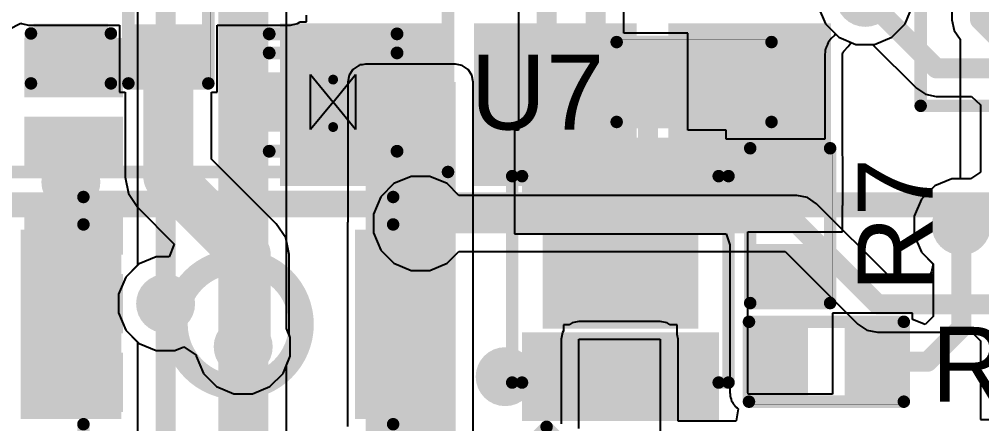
# Model space of a CAD drawing. Header units: inches. Extents: x -3 to 5389, y -3 to 5396.
# Drawn here: x 5.73 to 15.51, y 7.77 to 11.89 of the extents above; entities that cross this region are included whole.
import ezdxf

# ---------------------------------------------------------------- set-up
doc = ezdxf.new("R2010")
doc.units = ezdxf.units.IN
for name, color, linetype in [('Bottom Layer', 5, 'Continuous'), ('Bottom Paste', 16, 'Continuous'), ('Bottom Solder', 6, 'Continuous'), ('Mechanical 1', 6, 'Continuous'), ('Top Layer', 1, 'Continuous'), ('Top Overlay', 2, 'Continuous'), ('Top Paste', 8, 'Continuous'), ('Top Solder', 216, 'Continuous'), ('Via Holes', 16, 'Continuous')]:
    doc.layers.add(name, color=color, linetype=linetype)
doc.styles.add('Arial', font='', dxfattribs={"height": 0.2})
doc.styles.get('Arial').set_extended_font_data('Arial')

msp = doc.modelspace()

# ---------------------------------------------------------------- hatches: boundary and pattern name
at = {"layer": 'Bottom Layer'}
h = msp.add_hatch(color=5, dxfattribs=at)
edge = h.paths.add_edge_path()
edge.add_arc((14.3304, 12.1108), 0.3, 0, 360)
for points in [[(9.9286, 11.7446), (9.9286, 10.2946), (8.4786, 10.2946), (8.4786, 11.7446)], [(11.9036, 11.7446), (11.9036, 10.2946), (10.4536, 10.2946), (10.4536, 11.7446)], [(13.8786, 11.7446), (13.8786, 10.2946), (12.4286, 10.2946), (12.4286, 11.7446)], [(6.6786, 11.5945), (6.6786, 11.1945), (5.8786, 11.1945), (5.8786, 11.5945)], [(6.6786, 10.7945), (6.6786, 10.3945), (5.8786, 10.3945), (5.8786, 10.7945)], [(6.6786, 9.9945), (6.6786, 9.5945), (5.8786, 9.5945), (5.8786, 9.9945)], [(6.6786, 9.1945), (6.6786, 8.7945), (5.8786, 8.7945), (5.8786, 9.1945)], [(6.6786, 8.3945), (6.6786, 7.9945), (5.8786, 7.9945), (5.8786, 8.3945)]]:
    msp.add_hatch(color=5, dxfattribs=at).paths.add_polyline_path(points)
h = msp.add_hatch(color=5, dxfattribs=at)
edge = h.paths.add_edge_path()
edge.add_arc((13.6192, 11.2255), 0.3, 0, 360)
h = msp.add_hatch(color=5, dxfattribs=at)
edge = h.paths.add_edge_path()
edge.add_arc((6.2514, 10.2331), 0.3, 0, 360)
h = msp.add_hatch(color=5, dxfattribs=at)
edge = h.paths.add_edge_path()
edge.add_arc((9.8074, 9.8109), 0.3, 0, 360)
h = msp.add_hatch(color=5, dxfattribs=at)
edge = h.paths.add_edge_path()
edge.add_arc((15.3065, 9.7886), 0.3, 0, 360)
h = msp.add_hatch(color=5, dxfattribs=at)
edge = h.paths.add_edge_path()
edge.add_arc((11.8394, 9.2315), 0.3, 0, 360)
h = msp.add_hatch(color=5, dxfattribs=at)
edge = h.paths.add_edge_path()
edge.add_arc((7.215, 8.9952), 0.3, 0, 360)
h = msp.add_hatch(color=5, dxfattribs=at)
edge = h.paths.add_edge_path()
edge.add_arc((8.004, 8.5567), 0.3, 0, 360)
h = msp.add_hatch(color=5, dxfattribs=at)
edge = h.paths.add_edge_path()
edge.add_arc((10.6684, 8.2526), 0.3, 0, 360)
at = {"layer": 'Bottom Paste'}
for points in [[(9.9286, 11.7446), (9.9286, 10.2946), (8.4786, 10.2946), (8.4786, 11.7446)], [(11.9036, 11.7446), (11.9036, 10.2946), (10.4536, 10.2946), (10.4536, 11.7446)], [(13.8786, 11.7446), (13.8786, 10.2946), (12.4286, 10.2946), (12.4286, 11.7446)], [(6.6786, 11.5945), (6.6786, 11.1945), (5.8786, 11.1945), (5.8786, 11.5945)], [(6.6786, 10.7945), (6.6786, 10.3945), (5.8786, 10.3945), (5.8786, 10.7945)], [(6.6786, 9.9945), (6.6786, 9.5945), (5.8786, 9.5945), (5.8786, 9.9945)], [(6.6786, 9.1945), (6.6786, 8.7945), (5.8786, 8.7945), (5.8786, 9.1945)], [(6.6786, 8.3945), (6.6786, 7.9945), (5.8786, 7.9945), (5.8786, 8.3945)]]:
    msp.add_hatch(color=16, dxfattribs=at).paths.add_polyline_path(points)
at = {"layer": 'Bottom Solder'}
for points in [[(10.0302, 11.8462), (10.0302, 10.193), (8.377, 10.193), (8.377, 11.8462)], [(12.0052, 11.8462), (12.0052, 10.193), (10.352, 10.193), (10.352, 11.8462)], [(13.9802, 11.8462), (13.9802, 10.193), (12.327, 10.193), (12.327, 11.8462)], [(6.7802, 11.6961), (6.7802, 11.0929), (5.777, 11.0929), (5.777, 11.6961)], [(6.7802, 10.8961), (6.7802, 10.2929), (5.777, 10.2929), (5.777, 10.8961)], [(6.7802, 10.0961), (6.7802, 9.4929), (5.777, 9.4929), (5.777, 10.0961)], [(6.7802, 9.2961), (6.7802, 8.6929), (5.777, 8.6929), (5.777, 9.2961)], [(6.7802, 8.4961), (6.7802, 7.8929), (5.777, 7.8929), (5.777, 8.4961)]]:
    msp.add_hatch(color=6, dxfattribs=at).paths.add_polyline_path(points)
at = {"layer": 'Top Layer'}
h = msp.add_hatch(color=1, dxfattribs=at)
edge = h.paths.add_edge_path()
edge.add_arc((14.3304, 12.1108), 0.3, 0, 360)
for points in [[(5.9347, 11.782), (6.5697, 11.782), (6.5697, 11.3248), (5.9347, 11.3248)], [(7.5603, 11.3248), (6.9253, 11.3248), (6.9253, 11.782), (7.5603, 11.782)], [(12.3478, 11.5674), (12.3478, 10.9324), (11.8906, 10.9324), (11.8906, 11.5674)], [(13.2876, 11.5674), (13.2876, 10.9324), (12.8304, 10.9324), (12.8304, 11.5674)], [(7.8684, 11.2459), (8.4684, 11.2459), (8.4684, 10.8459), (7.8684, 10.8459)], [(9.2486, 6.5247), (10.163, 6.5247), (10.163, 11.2491), (9.2486, 11.2491)], [(9.9683, 10.8459), (9.3683, 10.8459), (9.3683, 11.2459), (9.9683, 11.2459)], [(11.2394, 9.8825), (10.9394, 9.8825), (10.9394, 10.5825), (11.2394, 10.5825)], [(11.7394, 9.8825), (11.4394, 9.8825), (11.4394, 10.5825), (11.7394, 10.5825)], [(12.2394, 9.8825), (11.9394, 9.8825), (11.9394, 10.5825), (12.2394, 10.5825)], [(12.7394, 9.8825), (12.4394, 9.8825), (12.4394, 10.5825), (12.7394, 10.5825)], [(12.456, 10.0045), (13.9222, 10.0045), (13.9222, 10.4871), (12.456, 10.4871)], [(13.8841, 10.0299), (13.2491, 10.0299), (13.2491, 10.4871), (13.8841, 10.4871)], [(5.844, 9.6448), (6.664, 9.6448), (6.664, 7.9248), (5.844, 7.9248)], [(9.244, 9.6448), (10.064, 9.6448), (10.064, 7.9248), (9.244, 7.9248)], [(12.5294, 8.8425), (11.1494, 8.8425), (11.1494, 9.6425), (12.5294, 9.6425)], [(13.8841, 9.0901), (13.2491, 9.0901), (13.2491, 9.5473), (13.8841, 9.5473)], [(13.2364, 8.0868), (13.2364, 8.7218), (13.6936, 8.7218), (13.6936, 8.0868)], [(14.1762, 8.0868), (14.1762, 8.7218), (14.6334, 8.7218), (14.6334, 8.0868)], [(11.2394, 7.9025), (10.9394, 7.9025), (10.9394, 8.6025), (11.2394, 8.6025)], [(11.7394, 7.9025), (11.4394, 7.9025), (11.4394, 8.6025), (11.7394, 8.6025)], [(12.2394, 7.9025), (11.9394, 7.9025), (11.9394, 8.6025), (12.2394, 8.6025)], [(12.7394, 7.9025), (12.4394, 7.9025), (12.4394, 8.6025), (12.7394, 8.6025)]]:
    msp.add_hatch(color=1, dxfattribs=at).paths.add_polyline_path(points)
h = msp.add_hatch(color=1, dxfattribs=at)
edge = h.paths.add_edge_path()
edge.add_arc((13.6192, 11.2255), 0.3, 0, 360)
h = msp.add_hatch(color=1, dxfattribs=at)
edge = h.paths.add_edge_path()
edge.add_arc((6.2514, 10.2331), 0.3, 0, 360)
h = msp.add_hatch(color=1, dxfattribs=at)
edge = h.paths.add_edge_path()
edge.add_arc((9.8074, 9.8109), 0.3, 0, 360)
h = msp.add_hatch(color=1, dxfattribs=at)
edge = h.paths.add_edge_path()
edge.add_arc((15.3065, 9.7886), 0.3, 0, 360)
h = msp.add_hatch(color=1, dxfattribs=at)
edge = h.paths.add_edge_path()
edge.add_arc((11.8394, 9.2315), 0.3, 0, 360)
h = msp.add_hatch(color=1, dxfattribs=at)
edge = h.paths.add_edge_path()
edge.add_arc((7.215, 8.9952), 0.3, 0, 360)
h = msp.add_hatch(color=1, dxfattribs=at)
edge = h.paths.add_edge_path()
edge.add_arc((8.004, 8.5567), 0.3, 0, 360)
h = msp.add_hatch(color=1, dxfattribs=at)
edge = h.paths.add_edge_path()
edge.add_arc((10.6684, 8.2526), 0.3, 0, 360)
at = {"layer": 'Top Paste'}
for points in [[(5.9347, 11.782), (6.5697, 11.782), (6.5697, 11.3248), (5.9347, 11.3248)], [(7.5603, 11.3248), (6.9253, 11.3248), (6.9253, 11.782), (7.5603, 11.782)], [(12.3478, 11.5674), (12.3478, 10.9324), (11.8906, 10.9324), (11.8906, 11.5674)], [(13.2876, 11.5674), (13.2876, 10.9324), (12.8304, 10.9324), (12.8304, 11.5674)], [(7.8684, 11.2459), (8.4684, 11.2459), (8.4684, 10.8459), (7.8684, 10.8459)], [(9.9683, 10.8459), (9.3683, 10.8459), (9.3683, 11.2459), (9.9683, 11.2459)], [(11.2394, 9.8825), (10.9394, 9.8825), (10.9394, 10.5825), (11.2394, 10.5825)], [(11.7394, 9.8825), (11.4394, 9.8825), (11.4394, 10.5825), (11.7394, 10.5825)], [(12.2394, 9.8825), (11.9394, 9.8825), (11.9394, 10.5825), (12.2394, 10.5825)], [(12.7394, 9.8825), (12.4394, 9.8825), (12.4394, 10.5825), (12.7394, 10.5825)], [(13.8841, 10.0299), (13.2491, 10.0299), (13.2491, 10.4871), (13.8841, 10.4871)], [(5.844, 9.6448), (6.664, 9.6448), (6.664, 7.9248), (5.844, 7.9248)], [(9.244, 9.6448), (10.064, 9.6448), (10.064, 7.9248), (9.244, 7.9248)], [(12.5294, 8.8425), (11.1494, 8.8425), (11.1494, 9.6425), (12.5294, 9.6425)], [(13.8841, 9.0901), (13.2491, 9.0901), (13.2491, 9.5473), (13.8841, 9.5473)], [(13.2364, 8.0868), (13.2364, 8.7218), (13.6936, 8.7218), (13.6936, 8.0868)], [(14.1762, 8.0868), (14.1762, 8.7218), (14.6334, 8.7218), (14.6334, 8.0868)], [(11.2394, 7.9025), (10.9394, 7.9025), (10.9394, 8.6025), (11.2394, 8.6025)], [(11.7394, 7.9025), (11.4394, 7.9025), (11.4394, 8.6025), (11.7394, 8.6025)], [(12.2394, 7.9025), (11.9394, 7.9025), (11.9394, 8.6025), (12.2394, 8.6025)], [(12.7394, 7.9025), (12.4394, 7.9025), (12.4394, 8.6025), (12.7394, 8.6025)]]:
    msp.add_hatch(color=8, dxfattribs=at).paths.add_polyline_path(points)
at = {"layer": 'Top Solder'}
for points in [[(5.8747, 11.842), (6.6297, 11.842), (6.6297, 11.2648), (5.8747, 11.2648)], [(7.6153, 11.2698), (6.8703, 11.2698), (6.8703, 11.837), (7.6153, 11.837)], [(12.4028, 11.6224), (12.4028, 10.8774), (11.8356, 10.8774), (11.8356, 11.6224)], [(13.3426, 11.6224), (13.3426, 10.8774), (12.7754, 10.8774), (12.7754, 11.6224)], [(7.7668, 11.3475), (8.57, 11.3475), (8.57, 10.7443), (7.7668, 10.7443)], [(10.0699, 10.7443), (9.2667, 10.7443), (9.2667, 11.3475), (10.0699, 11.3475)], [(11.341, 9.7809), (10.8378, 9.7809), (10.8378, 10.6841), (11.341, 10.6841)], [(11.841, 9.7809), (11.3378, 9.7809), (11.3378, 10.6841), (11.841, 10.6841)], [(12.341, 9.7809), (11.8378, 9.7809), (11.8378, 10.6841), (12.341, 10.6841)], [(12.841, 9.7809), (12.3378, 9.7809), (12.3378, 10.6841), (12.841, 10.6841)], [(13.9391, 9.9749), (13.1941, 9.9749), (13.1941, 10.5421), (13.9391, 10.5421)], [(5.7424, 9.7464), (6.7656, 9.7464), (6.7656, 7.8232), (5.7424, 7.8232)], [(9.1424, 9.7464), (10.1656, 9.7464), (10.1656, 7.8232), (9.1424, 7.8232)], [(12.631, 8.7409), (11.0478, 8.7409), (11.0478, 9.7441), (12.631, 9.7441)], [(13.9391, 9.0351), (13.1941, 9.0351), (13.1941, 9.6023), (13.9391, 9.6023)], [(13.1814, 8.0318), (13.1814, 8.7768), (13.7486, 8.7768), (13.7486, 8.0318)], [(14.1212, 8.0318), (14.1212, 8.7768), (14.6884, 8.7768), (14.6884, 8.0318)], [(11.341, 7.8009), (10.8378, 7.8009), (10.8378, 8.7041), (11.341, 8.7041)], [(11.841, 7.8009), (11.3378, 7.8009), (11.3378, 8.7041), (11.841, 8.7041)], [(12.341, 7.8009), (11.8378, 7.8009), (11.8378, 8.7041), (12.341, 8.7041)], [(12.841, 7.8009), (12.3378, 7.8009), (12.3378, 8.7041), (12.841, 8.7041)]]:
    msp.add_hatch(color=216, dxfattribs=at).paths.add_polyline_path(points)
at = {"layer": 'Via Holes'}
h = msp.add_hatch(color=7, dxfattribs=at)
edge = h.paths.add_edge_path()
edge.add_arc((13.6192, 11.2255), 0.15, 0, 360)
h = msp.add_hatch(color=7, dxfattribs=at)
edge = h.paths.add_edge_path()
edge.add_arc((6.2514, 10.2331), 0.15, 0, 360)
h = msp.add_hatch(color=7, dxfattribs=at)
edge = h.paths.add_edge_path()
edge.add_arc((9.8074, 9.8109), 0.15, 0, 360)
h = msp.add_hatch(color=7, dxfattribs=at)
edge = h.paths.add_edge_path()
edge.add_arc((15.3065, 9.7886), 0.15, 0, 360)
h = msp.add_hatch(color=7, dxfattribs=at)
edge = h.paths.add_edge_path()
edge.add_arc((11.8394, 9.2315), 0.15, 0, 360)
h = msp.add_hatch(color=7, dxfattribs=at)
edge = h.paths.add_edge_path()
edge.add_arc((7.215, 8.9952), 0.15, 0, 360)
h = msp.add_hatch(color=7, dxfattribs=at)
edge = h.paths.add_edge_path()
edge.add_arc((8.004, 8.5567), 0.15, 0, 360)
h = msp.add_hatch(color=7, dxfattribs=at)
edge = h.paths.add_edge_path()
edge.add_arc((10.6684, 8.2526), 0.15, 0, 360)

# ---------------------------------------------------------------- linework, layer by layer
at = {"layer": 'Bottom Layer'}
for p, q in [((6.9301, 15.989), (6.9301, 9.3861)), ((8.4442, 8.7423), (8.4442, 14.0351)), ((13.8526, 12.0158), (13.9253, 11.8402)), ((13.9253, 11.8402), (14.0597, 11.7058)), ((14.0597, 11.7058), (14.2354, 11.633)), ((14.2354, 11.633), (14.4053, 11.633)), ((14.4053, 11.633), (14.8512, 11.1872)), ((14.8512, 11.1872), (14.9436, 11.1254)), ((14.9436, 11.1254), (15.0526, 11.1037)), ((15.0526, 11.1037), (15.0526, 11.1037)), ((15.0526, 11.1037), (15.4098, 11.1037)), ((15.4098, 11.1037), (15.5007, 11.0167)), ((15.5007, 11.0167), (15.5007, 10.9723)), ((15.5007, 10.9723), (15.5008, 10.9723)), ((15.5008, 10.9723), (15.5008, 10.3327)), ((9.7123, 10.2887), (9.5367, 10.216)), ((9.9024, 10.2887), (9.7123, 10.2887)), ((10.078, 10.216), (9.9024, 10.2887)), ((15.5008, 10.3327), (15.4016, 10.2664)), ((9.5367, 10.216), (9.4023, 10.0815)), ((10.1982, 10.0958), (10.078, 10.216)), ((15.0359, 10.1937), (14.9015, 10.0593)), ((15.2115, 10.2664), (15.0359, 10.1937)), ((15.4016, 10.2664), (15.2115, 10.2664)), ((13.6331, 10.0958), (10.1982, 10.0958)), ((13.7421, 10.0741), (13.6331, 10.0958)), ((13.6331, 10.0958), (13.6331, 10.0958)), ((9.4023, 10.0815), (9.3296, 9.9059)), ((13.8346, 10.0123), (13.7421, 10.0741)), ((14.5734, 9.2735), (13.8346, 10.0123)), ((14.9015, 10.0593), (14.8287, 9.8836)), ((9.3296, 9.9059), (9.3296, 9.7159)), ((14.8287, 9.8836), (14.8287, 9.6936)), ((9.3296, 9.7159), (9.4023, 9.5402)), ((14.8287, 9.6936), (14.9015, 9.518)), ((9.4023, 9.5402), (9.5367, 9.4058)), ((10.078, 9.4058), (10.1982, 9.526)), ((10.1982, 9.526), (13.5151, 9.526)), ((13.5151, 9.526), (14.254, 8.7872)), ((14.9015, 9.518), (15.0189, 9.4005)), ((9.5367, 9.4058), (9.7123, 9.3331)), ((9.9024, 9.3331), (10.078, 9.4058)), ((15.0189, 9.4005), (15.0038, 9.3205)), ((6.9301, 9.3861), (6.8099, 9.2659)), ((9.7123, 9.3331), (9.9024, 9.3331)), ((15.0038, 9.3205), (14.98, 9.2735)), ((6.8099, 9.2659), (6.7372, 9.0903)), ((14.98, 9.2735), (14.5734, 9.2735)), ((6.7372, 9.0903), (6.7372, 8.9002)), ((6.7372, 8.9002), (6.8099, 8.7246)), ((6.8099, 8.7246), (6.9444, 8.5902)), ((8.4818, 8.6517), (8.4442, 8.7423)), ((14.254, 8.7872), (14.254, 8.7872)), ((14.254, 8.7872), (14.3464, 8.7254)), ((14.3464, 8.7254), (14.4554, 8.7037)), ((8.4818, 8.4616), (8.4818, 8.6517)), ((14.4554, 8.7037), (15.4137, 8.7037)), ((15.4137, 8.7037), (15.5007, 8.6167)), ((15.5007, 8.6167), (15.5008, 8.4897)), ((6.9444, 8.5902), (7.12, 8.5174)), ((7.12, 8.5174), (7.31, 8.5174)), ((7.31, 8.5174), (7.3992, 8.5544)), ((7.3992, 8.5544), (7.5262, 8.4695)), ((7.5262, 8.4695), (7.5262, 8.4616)), ((7.5262, 8.4616), (7.5989, 8.286)), ((8.409, 8.286), (8.4818, 8.4616)), ((15.5008, 8.4897), (15.5008, 7.8167)), ((7.5989, 8.286), (7.7333, 8.1516)), ((8.2746, 8.1516), (8.409, 8.286)), ((7.7333, 8.1516), (7.9089, 8.0789)), ((8.099, 8.0789), (8.2746, 8.1516)), ((7.9089, 8.0789), (8.099, 8.0789)), ((15.5008, 7.8167), (16.6563, 7.8167))]:
    msp.add_line(p, q, dxfattribs=at)
for points, const_width in [([(7.215, 8.9952), (7.215, 16.3799)], 0.2032), ([(8.004, 8.5567), (8.004, 15.4909)], 0.508), ([(14.3304, 12.1108), (15.0526, 11.3886)], 0.2032), ([(15.0526, 11.3886), (16.0776, 11.3886)], 0.2032), ([(9.8074, 9.8109), (13.6331, 9.8109)], 0.2032), ([(13.6331, 9.8109), (14.4554, 8.9886)], 0.2032), ([(15.3065, 9.7886), (16.0776, 9.7886)], 0.2032), ([(14.4554, 8.9886), (16.0776, 8.9886)], 0.2032)]:
    msp.add_lwpolyline(points, dxfattribs=dict(at, const_width=const_width))
for points, const_width in [([(15.0018, 11.3886, 1), (15.1034, 11.3886, 1)], 0.1016), ([(15.0018, 11.3886, 1), (15.1034, 11.3886, 1)], 0.1016), ([(9.7566, 9.8109, 1), (9.8582, 9.8109, 1)], 0.1016), ([(13.5823, 9.8109, 1), (13.6839, 9.8109, 1)], 0.1016), ([(13.5823, 9.8109, 1), (13.6839, 9.8109, 1)], 0.1016), ([(15.2557, 9.7886, 1), (15.3573, 9.7886, 1)], 0.1016), ([(7.1642, 8.9952, 1), (7.2658, 8.9952, 1)], 0.1016), ([(14.4046, 8.9886, 1), (14.5062, 8.9886, 1)], 0.1016), ([(14.4046, 8.9886, 1), (14.5062, 8.9886, 1)], 0.1016), ([(7.877, 8.5567, 1), (8.131, 8.5567, 1)], 0.254)]:
    msp.add_lwpolyline(points, format="xyb", close=True, dxfattribs=dict(at, const_width=const_width))
at = {"layer": 'Mechanical 1', "const_width": 0.254}
msp.add_lwpolyline([(-0.0254, 10), (22.037, 10)], dxfattribs=at)
at = {"layer": 'Top Layer'}
for p, q in [((15.2121, 15.1576), (15.2121, 11.8841)), ((10.8045, 12.2737), (10.8045, 10.7603)), ((11.8742, 11.7452), (11.8742, 11.9733)), ((13.8526, 12.0158), (13.9253, 11.8402)), ((14.7355, 11.8402), (14.8082, 12.0158)), ((5.6164, 11.7839), (5.7434, 11.8481)), ((5.7434, 11.8481), (5.7502, 11.8436)), ((5.7502, 11.8436), (5.8196, 11.8298)), ((8.4866, 11.8298), (8.5559, 11.8436)), ((8.5559, 11.8436), (8.5833, 11.8619)), ((8.5833, 11.8619), (8.6462, 11.8619)), ((8.6462, 11.8619), (8.6462, 11.93)), ((15.2121, 11.8841), (15.2121, 11.8841)), ((15.2121, 11.8841), (15.2338, 11.775)), ((5.8196, 11.8298), (6.7475, 11.8298)), ((6.7475, 11.8298), (6.7475, 11.147)), ((7.7381, 11.147), (7.7381, 11.8298)), ((7.7381, 11.8298), (8.4866, 11.8298)), ((13.9253, 11.8402), (14.0257, 11.7398)), ((14.601, 11.7058), (14.7355, 11.8402)), ((15.2338, 11.775), (15.2938, 11.6853)), ((12.5256, 11.7452), (11.8742, 11.7452)), ((12.5256, 10.7603), (12.5256, 11.7452)), ((13.9521, 11.6509), (13.9453, 11.6344)), ((13.9613, 11.6649), (13.9521, 11.6509)), ((13.9739, 11.6776), (13.9613, 11.6649)), ((13.9838, 11.6925), (13.9739, 11.6776)), ((14.0156, 11.7247), (13.9838, 11.6925)), ((14.025, 11.7388), (14.0156, 11.7247)), ((14.0252, 11.7391), (14.025, 11.7388)), ((14.0254, 11.7395), (14.0252, 11.7391)), ((14.0257, 11.7398), (14.0254, 11.7395)), ((14.1761, 11.6388), (14.186, 11.6535)), ((14.186, 11.6535), (14.2354, 11.633)), ((14.4254, 11.633), (14.601, 11.7058)), ((15.2938, 11.6853), (15.2938, 10.2664)), ((13.9222, 11.5519), (13.9187, 11.5344)), ((13.9254, 11.5862), (13.9222, 11.5697)), ((13.9222, 11.5697), (13.9222, 11.5519)), ((13.9323, 11.6027), (13.9254, 11.5862)), ((13.9325, 11.6038), (13.9323, 11.6027)), ((13.9331, 11.6046), (13.9325, 11.6038)), ((13.9389, 11.6187), (13.9331, 11.6046)), ((13.9445, 11.6325), (13.9389, 11.6187)), ((13.9447, 11.6335), (13.9445, 11.6325)), ((13.9453, 11.6344), (13.9447, 11.6335)), ((14.1, 11.5344), (14.1032, 11.5509)), ((14.1032, 11.5509), (14.1125, 11.5649)), ((14.1125, 11.5649), (14.1569, 11.6097)), ((14.1569, 11.6097), (14.1761, 11.6388)), ((14.2354, 11.633), (14.4254, 11.633)), ((13.9187, 11.5344), (13.9187, 10.6683)), ((14.1, 10.5046), (14.1, 11.5344)), ((9.1204, 11.3772), (9.0811, 11.3184)), ((9.1792, 11.4165), (9.1204, 11.3772)), ((9.1905, 11.4188), (9.1792, 11.4165)), ((9.215, 11.4237), (9.1905, 11.4237)), ((9.1905, 11.4237), (9.1905, 11.4188)), ((9.2486, 11.4303), (9.215, 11.4237)), ((10.163, 11.4303), (9.2486, 11.4303)), ((10.2323, 11.4165), (10.163, 11.4303)), ((10.2912, 11.3772), (10.2323, 11.4165)), ((10.3304, 11.3184), (10.2912, 11.3772)), ((9.0811, 11.3184), (9.0673, 11.2491)), ((10.3442, 11.2491), (10.3304, 11.3184)), ((9.0673, 11.2491), (9.0673, 9.8226)), ((10.3442, 6.5247), (10.3442, 11.2491)), ((6.7475, 11.147), (6.8026, 11.147)), ((6.8026, 11.147), (6.8026, 10.283)), ((7.6831, 10.4653), (7.6831, 11.147)), ((7.6831, 11.147), (7.7381, 11.147)), ((10.8045, 10.7603), (10.7616, 10.7603)), ((10.7616, 10.7603), (10.7616, 9.7047)), ((12.9172, 10.7603), (12.5256, 10.7603)), ((12.9172, 10.6683), (12.9172, 10.7603)), ((13.9187, 10.6683), (12.9172, 10.6683)), ((14.1034, 10.4871), (14.1, 10.5046)), ((14.1034, 10.0045), (14.1034, 10.4871)), ((8.3409, 9.8075), (7.6831, 10.4653)), ((6.8026, 10.283), (6.8361, 10.1145)), ((15.0359, 10.1937), (14.9015, 10.0593)), ((15.2115, 10.2664), (15.0359, 10.1937)), ((15.2938, 10.2664), (15.2115, 10.2664)), ((6.8361, 10.1145), (6.9315, 9.9717)), ((14.1, 9.987), (14.1034, 10.0045)), ((14.1, 9.7251), (14.1, 9.987)), ((14.9015, 10.0593), (14.8287, 9.8836)), ((6.9315, 9.9717), (7.3032, 9.6)), ((8.4364, 9.6647), (8.3409, 9.8075)), ((9.0673, 9.8226), (9.0662, 9.8226)), ((9.0662, 9.8226), (9.0662, 7.747)), ((14.8287, 9.8836), (14.8287, 9.6936)), ((10.7616, 9.7047), (12.9172, 9.7047)), ((12.9172, 9.7047), (12.9535, 9.5927)), ((13.1348, 8.0919), (13.1348, 9.7251)), ((13.1348, 9.7251), (14.1, 9.7251)), ((14.8287, 9.6936), (14.9015, 9.518)), ((7.3032, 9.6), (7.2506, 9.473)), ((8.4699, 9.4962), (8.4364, 9.6647)), ((12.9535, 9.5927), (12.9535, 8.0919)), ((8.4699, 8.6804), (8.4699, 9.4962)), ((8.4699, 9.4962), (8.4699, 9.4962)), ((14.9015, 9.518), (15.0216, 9.3978)), ((6.9444, 9.4003), (6.8099, 9.2659)), ((7.12, 9.473), (6.9444, 9.4003)), ((7.2506, 9.473), (7.12, 9.473)), ((15.0216, 9.3978), (15.0216, 8.8652)), ((6.8099, 9.2659), (6.7372, 9.0903)), ((6.7372, 9.0903), (6.7372, 8.9002)), ((6.7372, 8.9002), (6.8099, 8.7246)), ((11.4172, 8.8141), (11.3478, 8.8003)), ((12.2458, 8.8141), (11.4172, 8.8141)), ((12.3151, 8.8003), (12.2458, 8.8141)), ((14.8112, 8.8996), (13.9984, 8.8996)), ((13.9984, 8.8996), (13.9984, 8.0741)), ((14.8112, 8.8343), (14.8112, 8.8996)), ((14.9382, 8.7817), (14.8112, 8.8343)), ((15.0216, 8.8652), (14.9382, 8.7817)), ((6.8099, 8.7246), (6.9301, 8.6044)), ((11.2616, 8.72), (11.2497, 8.7022)), ((11.3177, 8.7803), (11.2616, 8.7803)), ((11.2616, 8.7803), (11.2616, 8.72)), ((11.3478, 8.8003), (11.3177, 8.7803)), ((12.3452, 8.7803), (12.3151, 8.8003)), ((12.4172, 8.7803), (12.3452, 8.7803)), ((12.4172, 8.6825), (12.4172, 8.7803)), ((8.4818, 8.6517), (8.4699, 8.6804)), ((8.4818, 8.4616), (8.4818, 8.6517)), ((11.2497, 8.7022), (11.2359, 8.6329)), ((11.2359, 8.6329), (11.2359, 7.7729)), ((11.4172, 7.7247), (11.4172, 8.6329)), ((11.4172, 8.6329), (12.2458, 8.6329)), ((12.2458, 8.6329), (12.2458, 7.6169)), ((12.427, 8.6329), (12.4172, 8.6825)), ((12.427, 7.7981), (12.427, 8.6329)), ((6.9301, 8.6044), (6.9301, 7.5343)), ((8.4442, 8.371), (8.4818, 8.4616)), ((8.4442, 6.0167), (8.4442, 8.371)), ((12.9535, 8.0919), (12.957, 8.0744)), ((12.957, 8.0744), (12.957, 8.0565)), ((12.957, 8.0565), (12.96, 8.0413)), ((12.96, 8.0413), (12.9668, 8.0248)), ((13.1378, 8.0766), (13.1348, 8.0919)), ((13.1383, 8.0759), (13.1378, 8.0766)), ((13.1401, 8.0741), (13.1383, 8.0759)), ((13.9984, 8.0741), (13.1401, 8.0741)), ((12.9668, 8.0248), (12.9673, 8.0225)), ((12.9673, 8.0225), (12.9678, 8.0218)), ((12.9678, 8.0218), (12.9708, 8.0065)), ((12.9708, 8.0065), (12.9802, 7.9925)), ((12.9802, 7.9925), (12.987, 7.9761)), ((12.987, 7.9761), (12.9875, 7.9753)), ((12.9875, 7.9753), (13.0002, 7.9626)), ((13.0002, 7.9626), (13.0101, 7.9477)), ((13.0101, 7.9477), (13.0119, 7.9459)), ((13.0119, 7.9459), (13.0267, 7.936)), ((13.0267, 7.936), (13.0375, 7.9252)), ((13.0375, 7.9252), (13.0163, 7.802)), ((13.0145, 7.7981), (12.427, 7.7981)), ((13.0163, 7.802), (13.0145, 7.7981))]:
    msp.add_line(p, q, dxfattribs=at)
for points, const_width in [([(15.497, 11.8841), (15.497, 15.2756)], 0.2032), ([(11.0894, 10.2325), (11.0894, 12.2738)], 0.2032), ([(11.5894, 10.2325), (11.5894, 12.0913)], 0.2032), ([(15.497, 11.8841), (15.9288, 11.4523)], 0.2032), ([(7.2428, 10.283), (7.2428, 11.5534)], 0.508), ([(12.1192, 10.2623), (12.1192, 11.2499)], 0.2032), ([(7.2428, 10.283), (8.0296, 9.4962)], 0.508), ([(6.2514, 10.2331), (6.2522, 10.2339)], 0.2032), ([(12.0894, 10.2325), (12.1192, 10.2623)], 0.2032), ([(15.3065, 8.7472), (15.3065, 9.7886)], 0.2032), ([(8.0296, 8.5823), (8.0296, 9.4962)], 0.508), ([(7.215, 7.5343), (7.215, 8.9952)], 0.2032), ([(9.3776, 8.5587), (9.7058, 8.8869)], 0.2032), ([(8.004, 8.5567), (8.0296, 8.5823)], 0.508), ([(8.004, 6.0167), (8.004, 8.5567)], 0.508), ([(14.9636, 8.4043), (15.3065, 8.7472)], 0.2032), ([(9.3776, 5.3542), (9.3776, 8.5587)], 0.2032), ([(14.4048, 8.4043), (14.9636, 8.4043)], 0.2032)]:
    msp.add_lwpolyline(points, dxfattribs=dict(at, const_width=const_width))
for points, const_width in [([(15.4462, 11.8841, 1), (15.5478, 11.8841, 1)], 0.1016), ([(15.4462, 11.8841, 1), (15.5478, 11.8841, 1)], 0.1016), ([(7.1158, 11.5534, 1), (7.3698, 11.5534, 1)], 0.254), ([(12.0684, 11.2499, 1), (12.17, 11.2499, 1)], 0.1016), ([(7.1158, 10.283, 1), (7.3698, 10.283, 1)], 0.254), ([(7.1158, 10.283, 1), (7.3698, 10.283, 1)], 0.254), ([(6.2006, 10.2331, 1), (6.3022, 10.2331, 1)], 0.1016), ([(6.2014, 10.2339, 1), (6.303, 10.2339, 1)], 0.1016), ([(11.0386, 10.2325, 1), (11.1402, 10.2325, 1)], 0.1016), ([(11.5386, 10.2325, 1), (11.6402, 10.2325, 1)], 0.1016), ([(12.0386, 10.2325, 1), (12.1402, 10.2325, 1)], 0.1016), ([(12.0684, 10.2623, 1), (12.17, 10.2623, 1)], 0.1016), ([(12.0684, 10.2623, 1), (12.17, 10.2623, 1)], 0.1016), ([(15.2557, 9.7886, 1), (15.3573, 9.7886, 1)], 0.1016), ([(7.9026, 9.4962, 1), (8.1566, 9.4962, 1)], 0.254), ([(7.9026, 9.4962, 1), (8.1566, 9.4962, 1)], 0.254), ([(7.1642, 8.9952, 1), (7.2658, 8.9952, 1)], 0.1016), ([(9.655, 8.8869, 1), (9.7566, 8.8869, 1)], 0.1016), ([(7.877, 8.5567, 1), (8.131, 8.5567, 1)], 0.254), ([(7.877, 8.5567, 1), (8.131, 8.5567, 1)], 0.254), ([(7.9026, 8.5823, 1), (8.1566, 8.5823, 1)], 0.254), ([(7.9026, 8.5823, 1), (8.1566, 8.5823, 1)], 0.254), ([(15.2557, 8.7472, 1), (15.3573, 8.7472, 1)], 0.1016), ([(15.2557, 8.7472, 1), (15.3573, 8.7472, 1)], 0.1016), ([(9.3268, 8.5587, 1), (9.4284, 8.5587, 1)], 0.1016), ([(9.3268, 8.5587, 1), (9.4284, 8.5587, 1)], 0.1016), ([(14.354, 8.4043, 1), (14.4556, 8.4043, 1)], 0.1016), ([(14.9128, 8.4043, 1), (15.0144, 8.4043, 1)], 0.1016), ([(14.9128, 8.4043, 1), (15.0144, 8.4043, 1)], 0.1016)]:
    msp.add_lwpolyline(points, format="xyb", close=True, dxfattribs=dict(at, const_width=const_width))
at = {"layer": 'Top Overlay'}
for p, q in [((8.6898, 10.7665), (8.6898, 11.3253)), ((8.6898, 11.3253), (8.9184, 11.0459)), ((8.9184, 11.0459), (9.147, 11.3253)), ((9.147, 11.3253), (9.147, 10.7665)), ((8.9184, 11.0459), (8.6898, 10.7665)), ((8.9184, 11.0459), (8.9184, 11.0459)), ((9.147, 10.7665), (8.9184, 11.0459)), ((8.9184, 11.0459), (8.9184, 11.0459))]:
    msp.add_line(p, q, dxfattribs=at)
for points, const_width in [([(14.8935, 11.0076), (14.8935, 28.5076)], 0.127), ([(10.0868, 10.3347), (10.0868, 13.1033)], 0.127), ([(6.8364, 11.2359), (6.8364, 12.8107)], 0.127), ([(7.6492, 11.2359), (7.6492, 12.8107)], 0.127), ([(7.6746, 11.2105), (7.6746, 12.8361)], 0.00323), ([(5.8458, 11.2359), (5.8458, 11.7439)], 0.127), ([(6.6586, 11.2359), (6.6586, 11.7439)], 0.127), ([(8.2684, 11.7397), (9.5684, 11.7397)], 0.13), ([(11.8017, 11.6563), (13.3765, 11.6563)], 0.127), ([(11.8017, 10.8435), (11.8017, 11.6563)], 0.127), ([(11.7763, 11.6817), (13.4019, 11.6817)], 0.00323), ([(13.3765, 10.8435), (13.3765, 11.6563)], 0.127), ([(8.2684, 11.5459), (9.5684, 11.5459)], 0.13), ([(5.8458, 11.2359), (6.6586, 11.2359)], 0.127), ([(6.8364, 11.2359), (7.6492, 11.2359)], 0.127), ([(8.9184, 10.7919), (8.9184, 11.2745)], 0.1), ([(14.8935, 11.0076), (21.8934, 11.0076)], 0.127), ([(11.8017, 10.8435), (13.3765, 10.8435)], 0.127), ([(8.2684, 10.5459), (9.5684, 10.5459)], 0.13), ([(13.1602, 10.576), (13.973, 10.576)], 0.127), ([(13.1602, 9.0012), (13.1602, 10.576)], 0.127), ([(13.973, 9.0012), (13.973, 10.576)], 0.127), ([(13.9984, 8.9758), (13.9984, 10.6014)], 0.00323), ([(5.6418, 10.3347), (10.0868, 10.3347)], 0.127), ([(10.7394, 10.2925), (10.8394, 10.2925)], 0.127), ([(10.7394, 8.1925), (10.7394, 10.2925)], 0.127), ([(12.8394, 10.2925), (12.9394, 10.2925)], 0.127), ([(12.9394, 8.1925), (12.9394, 10.2925)], 0.127), ([(6.3792, 9.8008), (6.3792, 10.0802)], 0.127), ([(6.3792, 10.0802), (9.5288, 10.0802)], 0.127), ([(9.5288, 9.8008), (9.5288, 10.0802)], 0.127), ([(13.1602, 9.0012), (13.973, 9.0012)], 0.127), ([(13.1475, 7.9979), (13.1475, 8.8107)], 0.127), ([(13.1475, 8.8107), (14.7223, 8.8107)], 0.127), ([(14.7223, 7.9979), (14.7223, 8.8107)], 0.127), ([(10.7394, 8.1925), (10.8394, 8.1925)], 0.127), ([(12.8394, 8.1925), (12.9394, 8.1925)], 0.127), ([(13.1475, 7.9979), (14.7223, 7.9979)], 0.127), ([(13.1221, 7.9725), (14.7477, 7.9725)], 0.00323), ([(6.3792, 7.4894), (6.3792, 7.7688)], 0.127), ([(9.5288, 7.4894), (9.5288, 7.7688)], 0.127), ([(10.9624, 7.6155), (11.0894, 7.7425)], 0.127), ([(11.0894, 7.7425), (11.2164, 7.6155)], 0.127)]:
    msp.add_lwpolyline(points, dxfattribs=dict(at, const_width=const_width))
for points, const_width in [([(5.8141, 11.7439, 1), (5.8776, 11.7439, 1)], 0.0635), ([(6.6269, 11.7439, 1), (6.6904, 11.7439, 1)], 0.0635), ([(8.2359, 11.7397, 1), (8.3009, 11.7397, 1)], 0.065), ([(9.5359, 11.7397, 1), (9.6009, 11.7397, 1)], 0.065), ([(11.77, 11.6563, 1), (11.8335, 11.6563, 1)], 0.0635), ([(11.77, 11.6563, 1), (11.8335, 11.6563, 1)], 0.0635), ([(11.7755, 11.6817, 1), (11.7771, 11.6817, 1)], 0.00161), ([(13.3448, 11.6563, 1), (13.4083, 11.6563, 1)], 0.0635), ([(13.3448, 11.6563, 1), (13.4083, 11.6563, 1)], 0.0635), ([(13.4011, 11.6817, 1), (13.4027, 11.6817, 1)], 0.00161), ([(8.2359, 11.5459, 1), (8.3009, 11.5459, 1)], 0.065), ([(9.5359, 11.5459, 1), (9.6009, 11.5459, 1)], 0.065), ([(5.8141, 11.2359, 1), (5.8776, 11.2359, 1)], 0.0635), ([(5.8141, 11.2359, 1), (5.8776, 11.2359, 1)], 0.0635), ([(6.6269, 11.2359, 1), (6.6904, 11.2359, 1)], 0.0635), ([(6.6269, 11.2359, 1), (6.6904, 11.2359, 1)], 0.0635), ([(6.8047, 11.2359, 1), (6.8682, 11.2359, 1)], 0.0635), ([(6.8047, 11.2359, 1), (6.8682, 11.2359, 1)], 0.0635), ([(7.6175, 11.2359, 1), (7.681, 11.2359, 1)], 0.0635), ([(7.6175, 11.2359, 1), (7.681, 11.2359, 1)], 0.0635), ([(8.8934, 11.2745, 1), (8.9434, 11.2745, 1)], 0.05), ([(7.6738, 11.2105, 1), (7.6754, 11.2105, 1)], 0.00161), ([(14.8617, 11.0076, 1), (14.9252, 11.0076, 1)], 0.0635), ([(14.8617, 11.0076, 1), (14.9252, 11.0076, 1)], 0.0635), ([(11.77, 10.8435, 1), (11.8335, 10.8435, 1)], 0.0635), ([(11.77, 10.8435, 1), (11.8335, 10.8435, 1)], 0.0635), ([(13.3448, 10.8435, 1), (13.4083, 10.8435, 1)], 0.0635), ([(13.3448, 10.8435, 1), (13.4083, 10.8435, 1)], 0.0635), ([(8.8934, 10.7919, 1), (8.9434, 10.7919, 1)], 0.05), ([(8.2359, 10.5459, 1), (8.3009, 10.5459, 1)], 0.065), ([(9.5359, 10.5459, 1), (9.6009, 10.5459, 1)], 0.065), ([(13.1284, 10.576, 1), (13.1919, 10.576, 1)], 0.0635), ([(13.1284, 10.576, 1), (13.1919, 10.576, 1)], 0.0635), ([(13.9412, 10.576, 1), (14.0047, 10.576, 1)], 0.0635), ([(13.9412, 10.576, 1), (14.0047, 10.576, 1)], 0.0635), ([(13.9976, 10.6014, 1), (13.9992, 10.6014, 1)], 0.00161), ([(10.055, 10.3347, 1), (10.1185, 10.3347, 1)], 0.0635), ([(10.055, 10.3347, 1), (10.1185, 10.3347, 1)], 0.0635), ([(10.7076, 10.2925, 1), (10.7711, 10.2925, 1)], 0.0635), ([(10.7076, 10.2925, 1), (10.7711, 10.2925, 1)], 0.0635), ([(10.8076, 10.2925, 1), (10.8711, 10.2925, 1)], 0.0635), ([(12.8076, 10.2925, 1), (12.8711, 10.2925, 1)], 0.0635), ([(12.9076, 10.2925, 1), (12.9711, 10.2925, 1)], 0.0635), ([(12.9076, 10.2925, 1), (12.9711, 10.2925, 1)], 0.0635), ([(6.3475, 10.0802, 1), (6.411, 10.0802, 1)], 0.0635), ([(6.3475, 10.0802, 1), (6.411, 10.0802, 1)], 0.0635), ([(9.4971, 10.0802, 1), (9.5606, 10.0802, 1)], 0.0635), ([(9.4971, 10.0802, 1), (9.5606, 10.0802, 1)], 0.0635), ([(6.3475, 9.8008, 1), (6.411, 9.8008, 1)], 0.0635), ([(9.4971, 9.8008, 1), (9.5606, 9.8008, 1)], 0.0635), ([(8.5951, 8.7848, 1), (7.313, 8.7848, 1)], 0.254), ([(13.1284, 9.0012, 1), (13.1919, 9.0012, 1)], 0.0635), ([(13.1284, 9.0012, 1), (13.1919, 9.0012, 1)], 0.0635), ([(13.9412, 9.0012, 1), (14.0047, 9.0012, 1)], 0.0635), ([(13.9412, 9.0012, 1), (14.0047, 9.0012, 1)], 0.0635), ([(7.2495, 8.7848, 1), (7.3765, 8.7848, 1)], 0.127), ([(8.5316, 8.7848, 1), (8.6586, 8.7848, 1)], 0.127), ([(13.9976, 8.9758, 1), (13.9992, 8.9758, 1)], 0.00161), ([(13.1157, 8.8107, 1), (13.1792, 8.8107, 1)], 0.0635), ([(13.1157, 8.8107, 1), (13.1792, 8.8107, 1)], 0.0635), ([(14.6905, 8.8107, 1), (14.754, 8.8107, 1)], 0.0635), ([(14.6905, 8.8107, 1), (14.754, 8.8107, 1)], 0.0635), ([(10.7076, 8.1925, 1), (10.7711, 8.1925, 1)], 0.0635), ([(10.7076, 8.1925, 1), (10.7711, 8.1925, 1)], 0.0635), ([(10.8076, 8.1925, 1), (10.8711, 8.1925, 1)], 0.0635), ([(12.8076, 8.1925, 1), (12.8711, 8.1925, 1)], 0.0635), ([(12.9076, 8.1925, 1), (12.9711, 8.1925, 1)], 0.0635), ([(12.9076, 8.1925, 1), (12.9711, 8.1925, 1)], 0.0635), ([(13.1157, 7.9979, 1), (13.1792, 7.9979, 1)], 0.0635), ([(13.1157, 7.9979, 1), (13.1792, 7.9979, 1)], 0.0635), ([(14.6905, 7.9979, 1), (14.754, 7.9979, 1)], 0.0635), ([(14.6905, 7.9979, 1), (14.754, 7.9979, 1)], 0.0635), ([(13.1213, 7.9725, 1), (13.1229, 7.9725, 1)], 0.00161), ([(14.7469, 7.9725, 1), (14.7485, 7.9725, 1)], 0.00161), ([(6.3475, 7.7688, 1), (6.411, 7.7688, 1)], 0.0635), ([(9.4971, 7.7688, 1), (9.5606, 7.7688, 1)], 0.0635), ([(11.0576, 7.7425, 1), (11.1211, 7.7425, 1)], 0.0635), ([(11.0576, 7.7425, 1), (11.1211, 7.7425, 1)], 0.0635)]:
    msp.add_lwpolyline(points, format="xyb", close=True, dxfattribs=dict(at, const_width=const_width))

# ---------------------------------------------------------------- texts
at = {"layer": 'Top Overlay', "style": 'Arial'}
for s, p in [('U7', (10.3156, 10.7666)), ('R11', (15.0011, 7.9975))]:
    msp.add_text(s, height=0.762, dxfattribs=at).set_placement(p)
msp.add_text('R7', height=0.762, rotation=90, dxfattribs=at).set_placement((15.0142, 9.1157))

doc.saveas('drawing.dxf')
